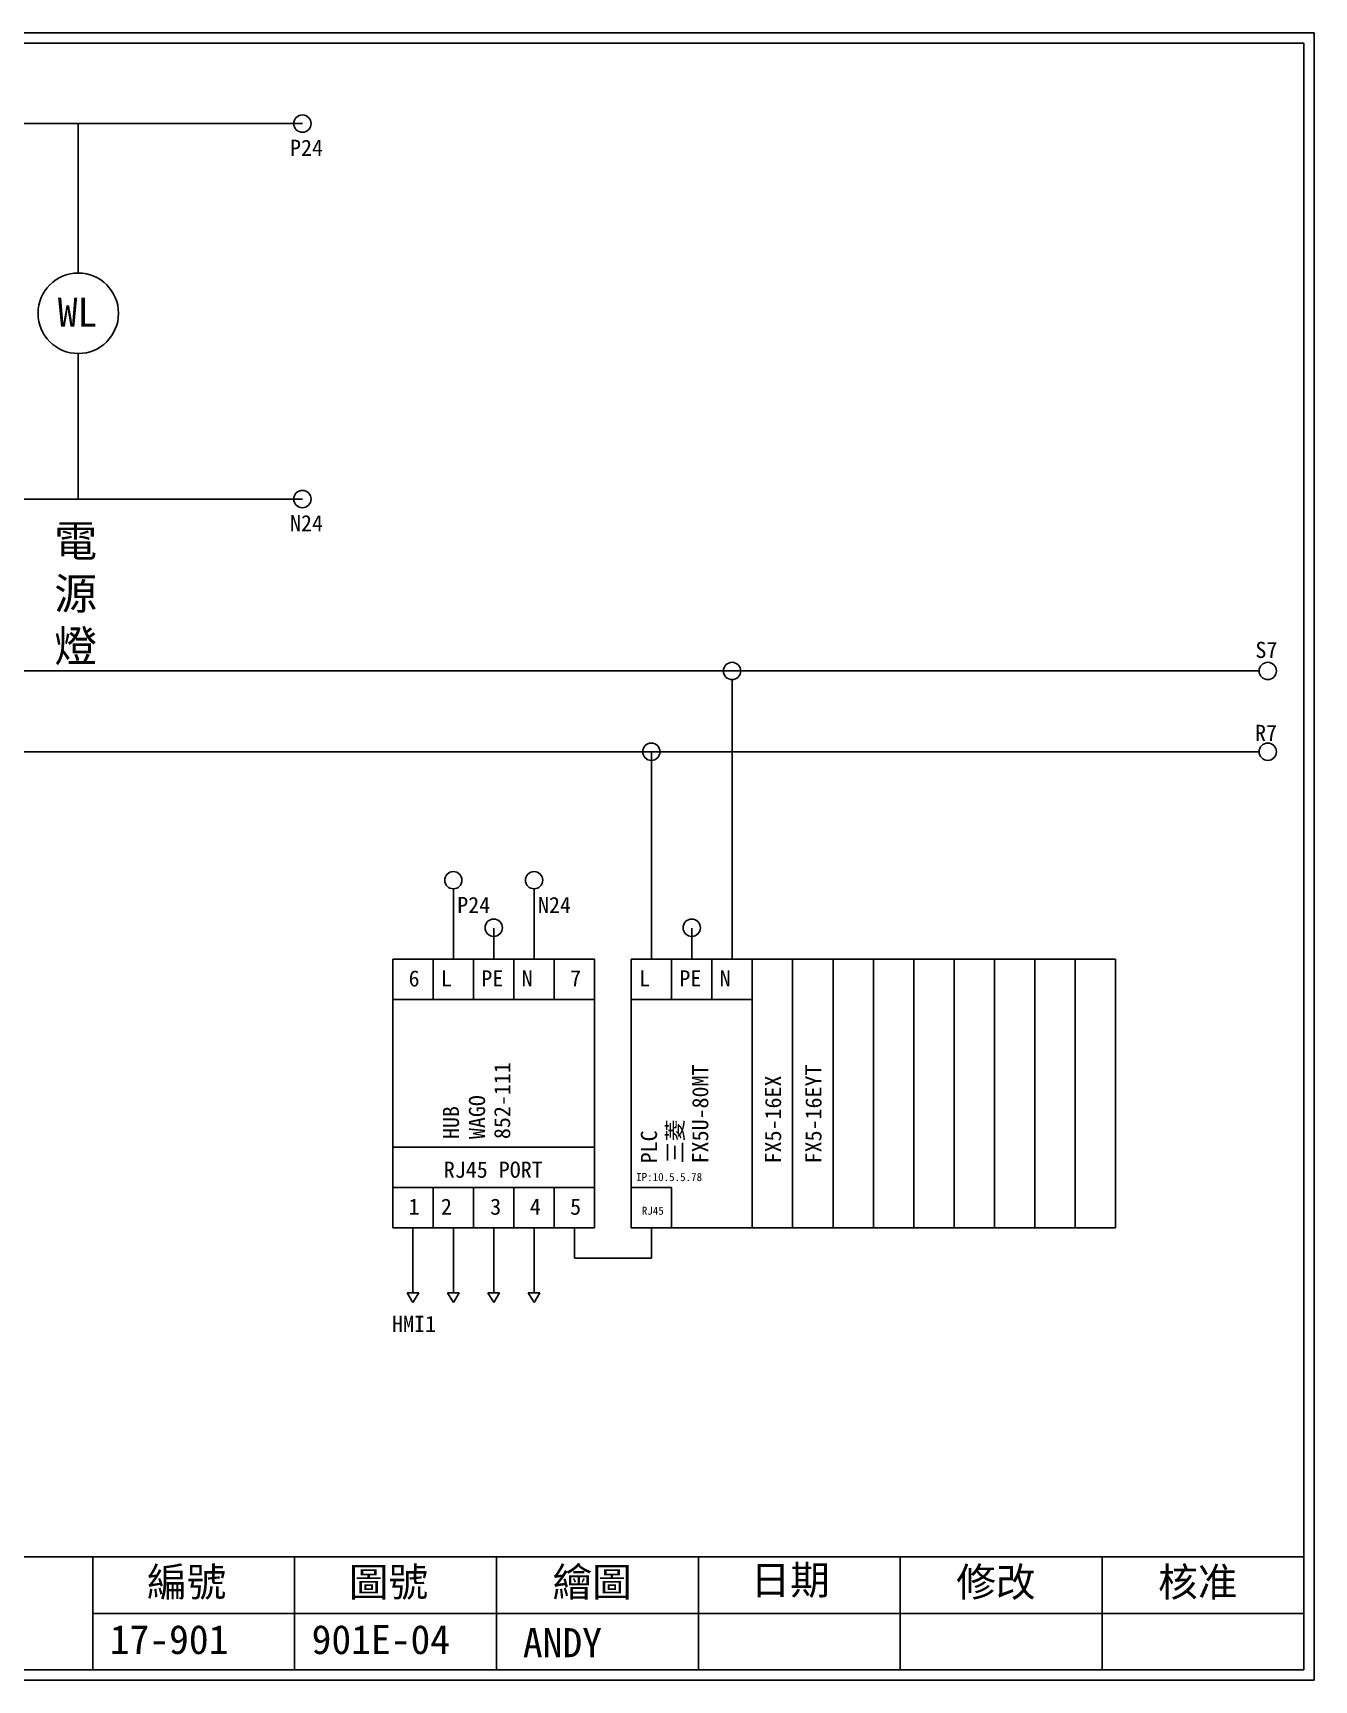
# Model space of a CAD drawing. Extents: x 10 to 297, y 3 to 207.
# Drawn here: x 138.3 to 297, y 3 to 207 of the extents above; entities that cross this region are included whole.
import ezdxf

# ---------------------------------------------------------------- set-up
doc = ezdxf.new("R2010")
doc.units = 0
doc.layers.get('0').update_dxf_attribs({"linetype": 'CONTINUOUS'})
doc.layers.add('圖框層', color=7, linetype='CONTINUOUS')
doc.layers.add('標尺寸層', color=3, linetype='CONTINUOUS')
doc.styles.add('CNS', font='romanc.shx', dxfattribs={"bigfont": 'chineset.shx'})
doc.styles.add('STSL', font='kaiu.ttf')

msp = doc.modelspace()

# ---------------------------------------------------------------- linework, layer by layer
at = {"color": 7}
for centre in [(171.72, 195.74), (171.72, 149.25), (224.93, 127.96), (291.27, 127.96), (214.93, 117.96), (291.27, 117.96), (190.41, 102.05), (200.41, 102.05), (195.41, 96.16), (219.93, 96.16)]:
    msp.add_circle(centre, 1.07, dxfattribs=at)
at = {"layer": '圖框層', "color": 7}
for p, q in [((297, 206.97), (10, 206.97)), ((297, 3), (297, 206.97)), ((295.75, 205.72), (11.25, 205.72)), ((295.75, 4.25), (295.75, 205.72)), ((11.25, 18.25), (295.75, 18.25)), ((145.75, 4.25), (145.75, 18.25)), ((170.75, 4.25), (170.75, 18.25)), ((195.75, 4.25), (195.75, 18.25)), ((220.75, 4.25), (220.75, 18.25)), ((245.75, 4.25), (245.75, 18.25)), ((270.75, 4.25), (270.75, 18.25)), ((145.75, 11.25), (295.75, 11.25)), ((11.25, 4.25), (295.75, 4.25)), ((10, 3), (297, 3))]:
    msp.add_line(p, q, dxfattribs=at)
at = {"layer": '標尺寸層', "color": 7}
for p, q in [((171.72, 195.74), (95.53, 195.74)), ((143.96, 177.23), (143.96, 195.74)), ((143.96, 167.27), (143.96, 149.25)), ((95.53, 149.25), (171.72, 149.25)), ((93.88, 127.96), (217.6, 127.96)), ((217.6, 127.96), (290.2, 127.96)), ((224.93, 126.89), (224.93, 126.82)), ((224.93, 92.28), (224.93, 126.82)), ((291.26, 126.89), (291.26, 126.82)), ((83.88, 117.96), (290.2, 117.96)), ((214.93, 92.28), (214.93, 117.96)), ((214.93, 116.89), (214.93, 116.82)), ((291.26, 116.89), (291.26, 116.82)), ((190.41, 92.28), (190.41, 100.98)), ((190.41, 100.98), (190.41, 100.92)), ((200.41, 92.28), (200.41, 100.98)), ((200.41, 100.98), (200.41, 100.92)), ((195.41, 92.28), (195.41, 96.11)), ((219.93, 92.28), (219.93, 96.11)), ((195.4, 95.09), (195.4, 95.02)), ((219.93, 95.09), (219.93, 95.02)), ((182.91, 92.28), (182.91, 59.01)), ((182.91, 92.28), (182.91, 87.28)), ((182.91, 92.28), (187.91, 92.28)), ((182.91, 87.28), (182.91, 92.28)), ((182.91, 92.28), (182.91, 87.28)), ((187.91, 92.28), (192.91, 92.28)), ((187.91, 87.28), (187.91, 92.28)), ((187.91, 92.28), (202.91, 92.28)), ((187.91, 87.28), (187.91, 92.28)), ((187.91, 92.28), (187.91, 87.28)), ((187.91, 92.28), (187.91, 87.28)), ((192.91, 92.28), (192.91, 87.28)), ((192.91, 92.28), (197.91, 92.28)), ((192.91, 87.28), (192.91, 92.28)), ((197.91, 92.28), (202.91, 92.28)), ((197.91, 87.28), (197.91, 92.28)), ((197.91, 92.28), (197.91, 87.28)), ((202.91, 92.28), (202.91, 87.28)), ((202.91, 92.28), (207.91, 92.28)), ((202.91, 87.28), (202.91, 92.28)), ((202.91, 92.28), (202.91, 87.28)), ((207.91, 92.28), (207.91, 59.01)), ((207.91, 92.28), (207.91, 87.28)), ((212.43, 92.28), (217.43, 92.28)), ((212.43, 87.28), (212.43, 92.28)), ((212.43, 92.28), (227.43, 92.28)), ((212.43, 92.28), (212.43, 59.01)), ((212.43, 87.28), (212.43, 92.28)), ((212.43, 92.28), (212.43, 87.28)), ((217.43, 92.28), (217.43, 87.28)), ((217.43, 92.28), (222.43, 92.28)), ((217.43, 87.28), (217.43, 92.28)), ((222.43, 92.28), (227.43, 92.28)), ((222.43, 87.28), (222.43, 92.28)), ((222.43, 92.28), (222.43, 87.28)), ((227.43, 92.28), (227.43, 87.28)), ((227.43, 92.28), (227.43, 59.01)), ((227.43, 92.28), (232.43, 92.28)), ((227.43, 87.28), (227.43, 92.28)), ((227.43, 92.28), (232.43, 92.28)), ((227.43, 92.28), (227.43, 59.01)), ((227.43, 87.28), (227.43, 92.28)), ((227.43, 92.28), (227.43, 87.28)), ((232.43, 59.01), (232.43, 92.28)), ((232.43, 92.28), (237.43, 92.28)), ((232.43, 92.28), (237.43, 92.28)), ((237.43, 59.01), (237.43, 92.28)), ((237.43, 92.28), (242.43, 92.28)), ((237.43, 92.28), (242.43, 92.28)), ((242.43, 59.01), (242.43, 92.28)), ((242.43, 92.28), (247.43, 92.28)), ((242.43, 92.28), (247.43, 92.28)), ((247.43, 59.01), (247.43, 92.28)), ((247.43, 92.28), (252.43, 92.28)), ((247.43, 92.28), (252.43, 92.28)), ((252.43, 59.01), (252.43, 92.28)), ((252.43, 92.28), (257.43, 92.28)), ((252.43, 92.28), (257.43, 92.28)), ((257.43, 59.01), (257.43, 92.28)), ((257.43, 92.28), (262.43, 92.28)), ((257.43, 92.28), (262.43, 92.28)), ((262.43, 59.01), (262.43, 92.28)), ((262.43, 92.28), (267.43, 92.28)), ((262.43, 92.28), (267.43, 92.28)), ((267.43, 59.01), (267.43, 92.28)), ((267.43, 92.28), (272.43, 92.28)), ((267.43, 92.28), (272.43, 92.28)), ((272.43, 59.01), (272.43, 92.28)), ((187.91, 87.28), (182.91, 87.28)), ((192.91, 87.28), (187.91, 87.28)), ((197.91, 87.28), (192.91, 87.28)), ((202.91, 87.28), (197.91, 87.28)), ((207.91, 87.28), (202.91, 87.28)), ((217.43, 87.28), (212.43, 87.28)), ((222.43, 87.28), (217.43, 87.28)), ((227.43, 87.28), (222.43, 87.28)), ((182.91, 69.01), (192.91, 69.01)), ((192.91, 69.01), (197.91, 69.01)), ((197.91, 69.01), (207.91, 69.01)), ((182.91, 64.01), (182.91, 59.01)), ((182.91, 64.01), (187.91, 64.01)), ((182.91, 59.01), (182.91, 64.01)), ((187.91, 64.01), (192.91, 64.01)), ((187.91, 59.01), (187.91, 64.01)), ((187.91, 64.01), (187.91, 59.01)), ((192.91, 64.01), (192.91, 59.01)), ((192.91, 64.01), (197.91, 64.01)), ((197.91, 64.01), (202.91, 64.01)), ((197.91, 59.01), (197.91, 64.01)), ((202.91, 64.01), (202.91, 59.01)), ((202.91, 64.01), (207.91, 64.01)), ((202.91, 59.01), (202.91, 64.01)), ((207.91, 64.01), (207.91, 59.01)), ((212.43, 64.01), (217.43, 64.01)), ((217.43, 64.01), (217.43, 59.01)), ((187.91, 59.01), (182.91, 59.01)), ((185.41, 59.01), (185.41, 50.94)), ((202.91, 59.01), (187.91, 59.01)), ((192.91, 59.01), (187.91, 59.01)), ((190.41, 59.01), (190.41, 50.94)), ((195.41, 59.01), (195.41, 50.94)), ((202.91, 59.01), (197.91, 59.01)), ((200.41, 59.01), (200.41, 50.94)), ((207.91, 59.01), (202.91, 59.01)), ((205.41, 59.01), (205.41, 55.24)), ((212.43, 59.01), (227.43, 59.01)), ((214.93, 59.01), (214.93, 55.24)), ((227.43, 59.01), (232.43, 59.01)), ((232.43, 59.01), (237.43, 59.01)), ((237.43, 59.01), (242.43, 59.01)), ((242.43, 59.01), (247.43, 59.01)), ((247.43, 59.01), (252.43, 59.01)), ((252.43, 59.01), (257.43, 59.01)), ((257.43, 59.01), (262.43, 59.01)), ((262.43, 59.01), (267.43, 59.01)), ((267.43, 59.01), (272.43, 59.01)), ((214.93, 55.24), (205.41, 55.24)), ((184.68, 50.94), (186.13, 50.94)), ((185.41, 49.75), (184.68, 50.94)), ((185.41, 49.75), (186.13, 50.94)), ((189.68, 50.94), (191.13, 50.94)), ((190.41, 49.75), (189.68, 50.94)), ((190.41, 49.75), (191.13, 50.94)), ((194.68, 50.94), (196.13, 50.94)), ((195.41, 49.75), (194.68, 50.94)), ((195.41, 49.75), (196.13, 50.94)), ((199.68, 50.94), (201.13, 50.94)), ((200.41, 49.75), (199.68, 50.94)), ((200.41, 49.75), (201.13, 50.94))]:
    msp.add_line(p, q, dxfattribs=at)
msp.add_circle((143.96, 172.25), 4.98, dxfattribs=at)

# ---------------------------------------------------------------- texts
at = {"layer": '圖框層', "color": 7, "style": 'STSL'}
for s, height, p in [('P24', 2, (170.18, 191.75)), ('WL', 3.6, (141.42, 170.58)), ('N24', 2, (170.18, 145.26)), ('S7', 2, (289.74, 129.57)), ('R7', 2, (289.69, 119.29)), ('P24', 2, (190.89, 97.98)), ('N24', 2, (200.89, 97.98)), ('6', 2, (184.87, 88.89)), ('L', 2, (188.87, 88.89)), ('PE', 2, (193.87, 88.89)), ('N', 2, (198.87, 88.89)), ('7', 2, (204.87, 88.89)), ('L', 2, (213.4, 88.89)), ('PE', 2, (218.4, 88.89)), ('N', 2, (223.4, 88.89)), ('RJ45 PORT', 2, (189.23, 65.2)), ('IP:10.5.5.78', 1, (213.05, 64.79)), ('1', 2, (184.87, 60.62)), ('2', 2, (188.87, 60.62)), ('3', 2, (194.97, 60.62)), ('4', 2, (199.87, 60.62)), ('5', 2, (204.87, 60.62)), ('RJ45', 1, (213.75, 60.62)), ('HMI1', 2, (182.82, 46.11)), ('編號', 3.6, (152.47, 13.34)), ('圖號', 3.6, (177.47, 13.34)), ('繪圖', 3.6, (202.69, 13.34)), ('日期', 3.6, (227.22, 13.59)), ('修改', 3.6, (252.69, 13.34)), ('核准', 3.6, (277.69, 13.34)), ('17-901', 3.6, (147.86, 6.22)), ('901E-04', 3.6, (172.86, 6.22)), ('ANDY', 3.6, (199.02, 5.83))]:
    msp.add_text(s, height=height, dxfattribs=at).set_placement(p)
for s, p in [('852-111', (197.45, 69.99)), ('FX5U-80MT', (221.98, 66.98)), ('FX5-16EX', (231, 66.98)), ('FX5-16EYT', (236, 66.98)), ('HUB', (191.11, 69.99)), ('WAGO', (194.34, 69.99)), ('三菱', (218.87, 66.98)), ('PLC', (215.63, 66.98))]:
    msp.add_text(s, height=2, rotation=90, dxfattribs=at).set_placement(p)
at = {"layer": '標尺寸層', "color": 7, "insert": (140.98, 145.99), "char_height": 3.9, "width": 4.9608, "attachment_point": 1, "style": 'CNS'}
msp.add_mtext('{\\fDFKai-SB|b0|i0|c136|p65;電源燈}', dxfattribs=at)

doc.saveas('drawing.dxf')
